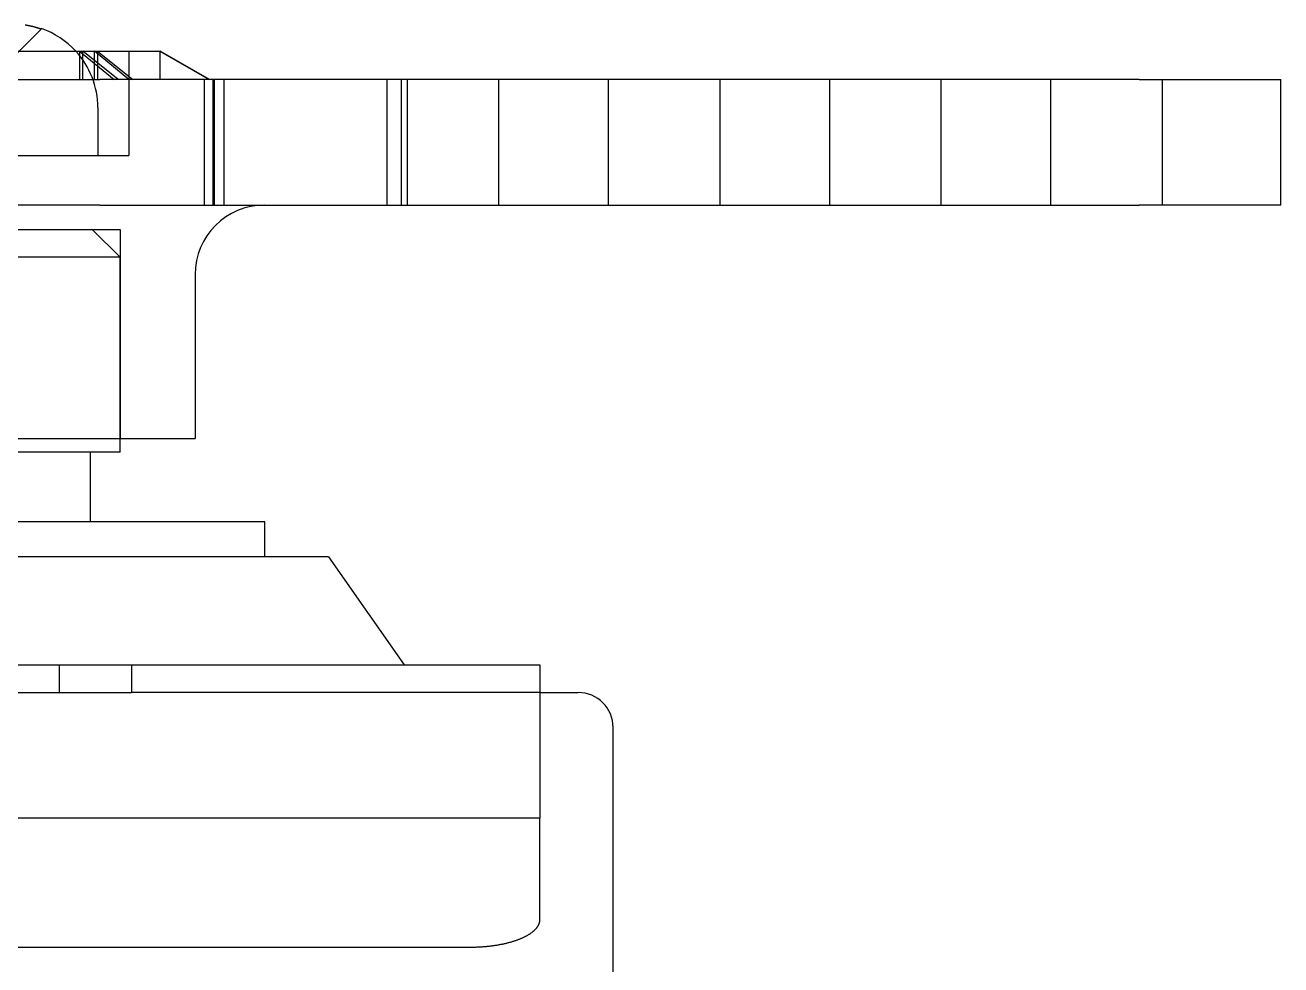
# Model space of a CAD drawing. Extents: x 3.27 to 9.48, y 3.29 to 7.63.
# Drawn here: x 7.295 to 8.005, y 4.61 to 5.141 of the extents above; entities that cross this region are included whole.
import ezdxf

# ---------------------------------------------------------------- set-up
doc = ezdxf.new("R2010")
doc.units = 0
doc.layers.add('HIDDEN_EDGES_ANSI_', color=7, linetype='CONTINUOUS')
doc.layers.add('VISIBLE_EDGES_ANSI_', color=7, linetype='CONTINUOUS')

msp = doc.modelspace()

# ---------------------------------------------------------------- linework, layer by layer
at = {"layer": 'HIDDEN_EDGES_ANSI_'}
for p, q in [((7.24648, 5.08103), (7.30414, 5.13869)), ((7.32584, 5.1263), (7.32584, 5.11016)), ((7.32584, 5.1263), (7.3454, 5.11016)), ((7.35384, 5.11016), (7.33427, 5.1263)), ((7.33427, 5.11016), (7.33427, 5.1263)), ((7.33613, 5.1263), (7.33613, 5.11016)), ((7.35376, 5.1263), (7.35376, 5.06725)), ((7.37129, 5.1263), (7.37129, 5.11016)), ((7.37129, 5.1263), (7.39923, 5.11016)), ((7.37148, 5.12626), (7.37148, 5.12623)), ((7.39658, 5.0393), (7.39658, 5.11016)), ((7.40147, 5.0393), (7.40147, 5.11016)), ((7.40216, 5.0393), (7.40216, 5.11016)), ((7.49981, 5.0393), (7.49981, 5.11016)), ((7.50783, 5.0393), (7.50783, 5.11016)), ((7.5628, 5.0393), (7.5628, 5.11016)), ((7.6248, 5.0393), (7.6248, 5.11016)), ((7.6878, 5.0393), (7.6878, 5.11016)), ((7.7498, 5.0393), (7.7498, 5.11016)), ((7.81279, 5.0393), (7.81279, 5.11016)), ((7.87479, 5.0393), (7.87479, 5.11016)), ((7.93778, 5.0393), (7.93778, 5.11016)), ((7.33624, 5.09434), (7.33624, 5.06725)), ((7.1136, 5.06725), (7.35376, 5.06725)), ((7.11853, 5.02552), (7.34884, 5.02552)), ((7.33309, 5.02552), (7.34884, 5.00977)), ((7.34884, 5.02552), (7.34884, 4.90741)), ((7.34884, 5.00977), (7.11853, 5.00977)), ((7.34884, 4.90741), (7.34884, 5.00977)), ((7.31439, 4.77945), (7.31439, 4.76371)), ((7.35524, 4.77945), (7.35524, 4.76371)), ((7.11213, 4.76371), (7.35524, 4.76371)), ((7.58605, 4.76371), (7.35524, 4.76371)), ((7.58605, 4.63543), (7.58605, 4.69277)), ((6.92069, 4.61985), (7.54668, 4.61985))]:
    msp.add_line(p, q, dxfattribs=at)
for points in [[(7.32584, 5.1263, 0), (7.32591, 5.1263, 0), (7.32598, 5.12629, 0), (7.32604, 5.12629, 0), (7.32611, 5.12629, 0), (7.32618, 5.12629, 0), (7.32625, 5.12629, 0), (7.32632, 5.12628, 0), (7.32639, 5.12628, 0), (7.32645, 5.12628, 0), (7.32652, 5.12628, 0), (7.32659, 5.12628, 0), (7.32666, 5.12627, 0), (7.32673, 5.12627, 0), (7.32679, 5.12627, 0), (7.32686, 5.12627, 0), (7.32693, 5.12627, 0), (7.327, 5.12626, 0), (7.32707, 5.12626, 0), (7.32713, 5.12626, 0), (7.3272, 5.12626, 0), (7.32727, 5.12626, 0), (7.32734, 5.12626, 0), (7.32741, 5.12626, 0), (7.32747, 5.12625, 0), (7.32754, 5.12625, 0), (7.32761, 5.12625, 0), (7.32768, 5.12625, 0), (7.32774, 5.12625, 0), (7.32781, 5.12625, 0), (7.32788, 5.12625, 0), (7.32795, 5.12624, 0), (7.32801, 5.12624, 0), (7.32808, 5.12624, 0), (7.32815, 5.12624, 0), (7.32821, 5.12624, 0), (7.32828, 5.12624, 0), (7.32835, 5.12624, 0), (7.32842, 5.12624, 0), (7.32848, 5.12624, 0), (7.32855, 5.12624, 0), (7.32862, 5.12623, 0), (7.32868, 5.12623, 0), (7.32875, 5.12623, 0), (7.32882, 5.12623, 0), (7.32888, 5.12623, 0), (7.32895, 5.12623, 0), (7.32902, 5.12623, 0), (7.32908, 5.12623, 0), (7.32915, 5.12623, 0), (7.32922, 5.12623, 0), (7.32928, 5.12623, 0), (7.32935, 5.12623, 0), (7.32942, 5.12623, 0), (7.32948, 5.12623, 0), (7.32955, 5.12623, 0), (7.32962, 5.12623, 0), (7.32968, 5.12623, 0), (7.32975, 5.12623, 0), (7.32981, 5.12623, 0), (7.32988, 5.12623, 0), (7.32995, 5.12623, 0), (7.33001, 5.12623, 0), (7.33008, 5.12623, 0), (7.33014, 5.12623, 0), (7.33021, 5.12623, 0), (7.33028, 5.12623, 0), (7.33034, 5.12623, 0), (7.33041, 5.12623, 0), (7.33047, 5.12623, 0), (7.33054, 5.12623, 0), (7.3306, 5.12623, 0), (7.33067, 5.12623, 0), (7.33074, 5.12623, 0), (7.3308, 5.12623, 0), (7.33087, 5.12623, 0), (7.33093, 5.12623, 0), (7.331, 5.12623, 0), (7.33106, 5.12623, 0), (7.33113, 5.12623, 0), (7.33119, 5.12623, 0), (7.33126, 5.12623, 0), (7.33132, 5.12623, 0), (7.33139, 5.12623, 0), (7.33145, 5.12623, 0), (7.33152, 5.12623, 0), (7.33158, 5.12623, 0), (7.33165, 5.12623, 0), (7.33171, 5.12624, 0), (7.33178, 5.12624, 0), (7.33184, 5.12624, 0), (7.33191, 5.12624, 0), (7.33197, 5.12624, 0), (7.33204, 5.12624, 0), (7.3321, 5.12624, 0), (7.33217, 5.12624, 0), (7.33223, 5.12624, 0), (7.3323, 5.12624, 0), (7.33236, 5.12625, 0), (7.33242, 5.12625, 0), (7.33249, 5.12625, 0), (7.33255, 5.12625, 0), (7.33262, 5.12625, 0), (7.33268, 5.12625, 0), (7.33275, 5.12625, 0), (7.33281, 5.12626, 0), (7.33287, 5.12626, 0), (7.33294, 5.12626, 0), (7.333, 5.12626, 0), (7.33307, 5.12626, 0), (7.33313, 5.12626, 0), (7.33319, 5.12626, 0), (7.33326, 5.12627, 0), (7.33332, 5.12627, 0), (7.33339, 5.12627, 0), (7.33345, 5.12627, 0), (7.33351, 5.12627, 0), (7.33358, 5.12628, 0), (7.33364, 5.12628, 0), (7.3337, 5.12628, 0), (7.33377, 5.12628, 0), (7.33383, 5.12628, 0), (7.33389, 5.12629, 0), (7.33396, 5.12629, 0), (7.33402, 5.12629, 0), (7.33408, 5.12629, 0), (7.33415, 5.12629, 0), (7.33421, 5.1263, 0), (7.33427, 5.1263, 0)], [(7.37129, 5.1263, 0), (7.37129, 5.1263, 0), (7.3713, 5.12629, 0), (7.3713, 5.12629, 0), (7.37131, 5.12629, 0), (7.37131, 5.12629, 0), (7.37131, 5.12629, 0), (7.37132, 5.12628, 0), (7.37132, 5.12628, 0), (7.37133, 5.12628, 0), (7.37133, 5.12628, 0), (7.37134, 5.12628, 0), (7.37134, 5.12627, 0), (7.37134, 5.12627, 0), (7.37135, 5.12627, 0), (7.37135, 5.12627, 0), (7.37136, 5.12627, 0), (7.37136, 5.12626, 0), (7.37136, 5.12626, 0), (7.37137, 5.12626, 0), (7.37137, 5.12626, 0), (7.37137, 5.12626, 0), (7.37138, 5.12626, 0), (7.37138, 5.12626, 0), (7.37139, 5.12625, 0), (7.37139, 5.12625, 0), (7.37139, 5.12625, 0), (7.3714, 5.12625, 0), (7.3714, 5.12625, 0), (7.3714, 5.12625, 0), (7.3714, 5.12625, 0), (7.37141, 5.12624, 0), (7.37141, 5.12624, 0), (7.37141, 5.12624, 0), (7.37142, 5.12624, 0), (7.37142, 5.12624, 0), (7.37142, 5.12624, 0), (7.37142, 5.12624, 0), (7.37143, 5.12624, 0), (7.37143, 5.12624, 0), (7.37143, 5.12624, 0), (7.37143, 5.12623, 0), (7.37144, 5.12623, 0), (7.37144, 5.12623, 0), (7.37144, 5.12623, 0), (7.37144, 5.12623, 0), (7.37144, 5.12623, 0), (7.37145, 5.12623, 0), (7.37145, 5.12623, 0), (7.37145, 5.12623, 0), (7.37145, 5.12623, 0), (7.37145, 5.12623, 0), (7.37146, 5.12623, 0), (7.37146, 5.12623, 0), (7.37146, 5.12623, 0), (7.37146, 5.12623, 0), (7.37146, 5.12623, 0), (7.37146, 5.12623, 0), (7.37146, 5.12623, 0), (7.37147, 5.12623, 0), (7.37147, 5.12623, 0), (7.37147, 5.12623, 0), (7.37147, 5.12623, 0), (7.37147, 5.12623, 0), (7.37147, 5.12623, 0), (7.37147, 5.12623, 0), (7.37147, 5.12623, 0), (7.37147, 5.12623, 0), (7.37147, 5.12623, 0), (7.37148, 5.12623, 0), (7.37148, 5.12623, 0), (7.37148, 5.12623, 0), (7.37148, 5.12623, 0), (7.37148, 5.12623, 0), (7.37148, 5.12623, 0), (7.37148, 5.12623, 0), (7.37148, 5.12623, 0), (7.37148, 5.12623, 0), (7.37148, 5.12623, 0), (7.37148, 5.12623, 0), (7.37148, 5.12623, 0), (7.37148, 5.12623, 0), (7.37148, 5.12623, 0), (7.37148, 5.12623, 0), (7.37148, 5.12623, 0), (7.37148, 5.12623, 0), (7.37148, 5.12623, 0), (7.37148, 5.12623, 0), (7.37148, 5.12624, 0), (7.37148, 5.12624, 0), (7.37147, 5.12624, 0), (7.37147, 5.12624, 0), (7.37147, 5.12624, 0), (7.37147, 5.12624, 0), (7.37147, 5.12624, 0), (7.37147, 5.12624, 0), (7.37147, 5.12624, 0), (7.37147, 5.12624, 0), (7.37147, 5.12625, 0), (7.37147, 5.12625, 0), (7.37146, 5.12625, 0), (7.37146, 5.12625, 0), (7.37146, 5.12625, 0), (7.37146, 5.12625, 0), (7.37146, 5.12625, 0), (7.37146, 5.12626, 0), (7.37146, 5.12626, 0), (7.37145, 5.12626, 0), (7.37145, 5.12626, 0), (7.37145, 5.12626, 0), (7.37145, 5.12626, 0), (7.37145, 5.12626, 0), (7.37144, 5.12627, 0), (7.37144, 5.12627, 0), (7.37144, 5.12627, 0), (7.37144, 5.12627, 0), (7.37144, 5.12627, 0), (7.37143, 5.12628, 0), (7.37143, 5.12628, 0), (7.37143, 5.12628, 0), (7.37143, 5.12628, 0), (7.37142, 5.12628, 0), (7.37142, 5.12629, 0), (7.37142, 5.12629, 0), (7.37142, 5.12629, 0), (7.37141, 5.12629, 0), (7.37141, 5.12629, 0), (7.37141, 5.1263, 0), (7.3714, 5.1263, 0)], [(7.54668, 4.61985, 0), (7.54716, 4.61985, 0), (7.54764, 4.61985, 0), (7.54812, 4.61986, 0), (7.54861, 4.61987, 0), (7.54909, 4.61988, 0), (7.54957, 4.61989, 0), (7.55005, 4.61991, 0), (7.55053, 4.61992, 0), (7.55101, 4.61994, 0), (7.55149, 4.61997, 0), (7.55197, 4.61999, 0), (7.55245, 4.62002, 0), (7.55293, 4.62005, 0), (7.55341, 4.62008, 0), (7.55388, 4.62011, 0), (7.55436, 4.62015, 0), (7.55483, 4.62019, 0), (7.5553, 4.62023, 0), (7.55577, 4.62027, 0), (7.55624, 4.62032, 0), (7.55671, 4.62036, 0), (7.55718, 4.62041, 0), (7.55764, 4.62046, 0), (7.5581, 4.62052, 0), (7.55857, 4.62058, 0), (7.55902, 4.62063, 0), (7.55948, 4.6207, 0), (7.55994, 4.62076, 0), (7.56039, 4.62082, 0), (7.56084, 4.62089, 0), (7.56129, 4.62096, 0), (7.56174, 4.62103, 0), (7.56219, 4.62111, 0), (7.56263, 4.62118, 0), (7.56307, 4.62126, 0), (7.56351, 4.62134, 0), (7.56394, 4.62143, 0), (7.56438, 4.62151, 0), (7.56481, 4.6216, 0), (7.56523, 4.62169, 0), (7.56566, 4.62178, 0), (7.56608, 4.62187, 0), (7.5665, 4.62197, 0), (7.56692, 4.62206, 0), (7.56733, 4.62216, 0), (7.56774, 4.62227, 0), (7.56814, 4.62237, 0), (7.56855, 4.62247, 0), (7.56895, 4.62258, 0), (7.56934, 4.62269, 0), (7.56974, 4.6228, 0), (7.57013, 4.62291, 0), (7.57051, 4.62303, 0), (7.5709, 4.62315, 0), (7.57128, 4.62326, 0), (7.57165, 4.62338, 0), (7.57202, 4.62351, 0), (7.57239, 4.62363, 0), (7.57275, 4.62376, 0), (7.57311, 4.62388, 0), (7.57347, 4.62401, 0), (7.57382, 4.62414, 0), (7.57417, 4.62428, 0), (7.57451, 4.62441, 0), (7.57485, 4.62455, 0), (7.57519, 4.62469, 0), (7.57552, 4.62482, 0), (7.57585, 4.62497, 0), (7.57617, 4.62511, 0), (7.57649, 4.62525, 0), (7.5768, 4.6254, 0), (7.57711, 4.62554, 0), (7.57741, 4.62569, 0), (7.57771, 4.62584, 0), (7.57801, 4.62599, 0), (7.5783, 4.62615, 0), (7.57858, 4.6263, 0), (7.57886, 4.62646, 0), (7.57914, 4.62661, 0), (7.57941, 4.62677, 0), (7.57968, 4.62693, 0), (7.57994, 4.62709, 0), (7.58019, 4.62725, 0), (7.58044, 4.62742, 0), (7.58069, 4.62758, 0), (7.58093, 4.62775, 0), (7.58117, 4.62792, 0), (7.5814, 4.62808, 0), (7.58162, 4.62825, 0), (7.58184, 4.62842, 0), (7.58206, 4.62859, 0), (7.58227, 4.62877, 0), (7.58247, 4.62894, 0), (7.58267, 4.62911, 0), (7.58286, 4.62929, 0), (7.58305, 4.62947, 0), (7.58323, 4.62964, 0), (7.58341, 4.62982, 0), (7.58358, 4.63, 0), (7.58374, 4.63018, 0), (7.5839, 4.63036, 0), (7.58406, 4.63054, 0), (7.58421, 4.63072, 0), (7.58435, 4.63091, 0), (7.58449, 4.63109, 0), (7.58462, 4.63127, 0), (7.58475, 4.63146, 0), (7.58487, 4.63164, 0), (7.58498, 4.63183, 0), (7.58509, 4.63201, 0), (7.58519, 4.6322, 0), (7.58529, 4.63239, 0), (7.58538, 4.63258, 0), (7.58547, 4.63276, 0), (7.58555, 4.63295, 0), (7.58562, 4.63314, 0), (7.58569, 4.63333, 0), (7.58575, 4.63352, 0), (7.58581, 4.63371, 0), (7.58586, 4.6339, 0), (7.5859, 4.63409, 0), (7.58594, 4.63428, 0), (7.58597, 4.63447, 0), (7.586, 4.63466, 0), (7.58602, 4.63485, 0), (7.58603, 4.63505, 0), (7.58604, 4.63524, 0), (7.58605, 4.63543, 0)]]:
    msp.add_polyline3d(points, dxfattribs=at)
msp.add_arc((7.289, 5.09434), 0.04724, 0, 42.57581, dxfattribs=at)
at = {"layer": 'VISIBLE_EDGES_ANSI_'}
for p, q in [((7.30444, 5.13899), (7.30414, 5.13869)), ((7.09589, 5.1263), (7.37148, 5.1263)), ((7.34782, 5.11016), (7.32786, 5.1263)), ((7.32786, 5.11016), (7.32786, 5.1263)), ((7.33613, 5.1263), (7.35609, 5.11016)), ((7.39935, 5.11016), (7.3714, 5.1263)), ((7.3714, 5.11016), (7.3714, 5.1263)), ((7.37148, 5.1263), (7.37148, 5.12626)), ((7.14368, 5.11016), (7.33742, 5.11016)), ((7.40765, 5.11016), (7.33742, 5.11016)), ((7.51124, 5.11016), (7.40765, 5.11016)), ((7.40765, 5.0393), (7.40765, 5.11016)), ((7.92464, 5.11016), (7.51124, 5.11016)), ((7.51124, 5.0393), (7.51124, 5.11016)), ((7.92464, 5.11016), (8.00471, 5.11016)), ((8.00471, 5.0393), (8.00471, 5.11016)), ((7.33742, 5.0393), (7.14368, 5.0393)), ((7.33742, 5.0393), (7.40765, 5.0393)), ((7.40765, 5.0393), (7.51124, 5.0393)), ((7.51124, 5.0393), (7.92464, 5.0393)), ((8.00471, 5.0393), (7.92464, 5.0393)), ((7.39116, 4.99993), (7.39116, 4.90741)), ((7.0762, 4.90741), (7.39116, 4.90741)), ((7.34884, 4.89953), (7.34884, 4.90741)), ((7.34884, 4.89953), (7.11853, 4.89953)), ((7.33211, 4.86016), (7.33211, 4.89953)), ((7.43053, 4.86016), (7.03683, 4.86016)), ((7.43053, 4.84048), (7.43053, 4.86016)), ((7.46654, 4.84048), (7.00082, 4.84048)), ((7.46654, 4.84048), (7.50927, 4.77945)), ((6.88132, 4.77945), (7.58605, 4.77945)), ((7.58605, 4.77945), (7.58605, 4.69277)), ((7.58605, 4.76371), (7.6077, 4.76371)), ((7.62738, 4.69244), (7.62738, 4.74402)), ((7.58605, 4.69277), (6.88132, 4.69277)), ((7.62738, 4.2578), (7.62738, 4.69244))]:
    msp.add_line(p, q, dxfattribs=at)
for points in [[(7.30414, 5.13869, 0), (7.30407, 5.13871, 0), (7.304, 5.13874, 0), (7.30394, 5.13876, 0), (7.30387, 5.13878, 0), (7.3038, 5.13881, 0), (7.30374, 5.13883, 0), (7.30367, 5.13885, 0), (7.3036, 5.13888, 0), (7.30354, 5.1389, 0), (7.30347, 5.13892, 0), (7.3034, 5.13895, 0), (7.30334, 5.13897, 0), (7.30327, 5.13899, 0), (7.3032, 5.13901, 0), (7.30313, 5.13904, 0), (7.30306, 5.13906, 0), (7.303, 5.13908, 0), (7.30293, 5.13911, 0), (7.30286, 5.13913, 0), (7.30279, 5.13915, 0), (7.30272, 5.13917, 0), (7.30266, 5.13919, 0), (7.30259, 5.13922, 0), (7.30252, 5.13924, 0), (7.30245, 5.13926, 0), (7.30238, 5.13928, 0), (7.30231, 5.1393, 0), (7.30224, 5.13933, 0), (7.30218, 5.13935, 0), (7.30211, 5.13937, 0), (7.30204, 5.13939, 0), (7.30197, 5.13941, 0), (7.3019, 5.13943, 0), (7.30183, 5.13945, 0), (7.30176, 5.13948, 0), (7.30169, 5.1395, 0), (7.30162, 5.13952, 0), (7.30155, 5.13954, 0), (7.30148, 5.13956, 0), (7.30141, 5.13958, 0), (7.30134, 5.1396, 0), (7.30127, 5.13962, 0), (7.3012, 5.13964, 0), (7.30113, 5.13966, 0), (7.30106, 5.13968, 0), (7.30099, 5.1397, 0), (7.30092, 5.13972, 0), (7.30085, 5.13974, 0), (7.30078, 5.13976, 0), (7.30071, 5.13978, 0), (7.30064, 5.1398, 0), (7.30057, 5.13982, 0), (7.3005, 5.13984, 0), (7.30043, 5.13986, 0), (7.30036, 5.13988, 0), (7.30029, 5.1399, 0), (7.30022, 5.13992, 0), (7.30015, 5.13993, 0), (7.30008, 5.13995, 0), (7.3, 5.13997, 0), (7.29993, 5.13999, 0), (7.29986, 5.14001, 0), (7.29979, 5.14003, 0), (7.29972, 5.14005, 0), (7.29965, 5.14006, 0), (7.29958, 5.14008, 0), (7.29951, 5.1401, 0), (7.29943, 5.14012, 0), (7.29936, 5.14014, 0), (7.29929, 5.14015, 0), (7.29922, 5.14017, 0), (7.29915, 5.14019, 0), (7.29908, 5.14021, 0), (7.299, 5.14022, 0), (7.29893, 5.14024, 0), (7.29886, 5.14026, 0), (7.29879, 5.14028, 0), (7.29872, 5.14029, 0), (7.29864, 5.14031, 0), (7.29857, 5.14033, 0), (7.2985, 5.14034, 0), (7.29843, 5.14036, 0), (7.29836, 5.14038, 0), (7.29828, 5.14039, 0), (7.29821, 5.14041, 0), (7.29814, 5.14042, 0), (7.29807, 5.14044, 0), (7.29799, 5.14046, 0), (7.29792, 5.14047, 0), (7.29785, 5.14049, 0), (7.29778, 5.1405, 0), (7.29771, 5.14052, 0), (7.29763, 5.14053, 0), (7.29756, 5.14055, 0), (7.29749, 5.14056, 0), (7.29742, 5.14058, 0), (7.29734, 5.14059, 0), (7.29727, 5.14061, 0), (7.2972, 5.14062, 0), (7.29712, 5.14064, 0), (7.29705, 5.14065, 0), (7.29698, 5.14067, 0), (7.29691, 5.14068, 0), (7.29683, 5.1407, 0), (7.29676, 5.14071, 0), (7.29669, 5.14072, 0), (7.29662, 5.14074, 0), (7.29654, 5.14075, 0), (7.29647, 5.14076, 0), (7.2964, 5.14078, 0), (7.29632, 5.14079, 0), (7.29625, 5.1408, 0), (7.29618, 5.14082, 0), (7.29611, 5.14083, 0), (7.29603, 5.14084, 0), (7.29596, 5.14086, 0), (7.29589, 5.14087, 0), (7.29581, 5.14088, 0), (7.29574, 5.14089, 0), (7.29567, 5.14091, 0), (7.29559, 5.14092, 0), (7.29552, 5.14093, 0), (7.29545, 5.14094, 0), (7.29538, 5.14096, 0), (7.2953, 5.14097, 0), (7.29523, 5.14098, 0), (7.29516, 5.14099, 0)], [(7.32786, 5.1263, 0), (7.32793, 5.1263, 0), (7.32799, 5.12629, 0), (7.32806, 5.12629, 0), (7.32813, 5.12629, 0), (7.3282, 5.12629, 0), (7.32826, 5.12629, 0), (7.32833, 5.12628, 0), (7.3284, 5.12628, 0), (7.32846, 5.12628, 0), (7.32853, 5.12628, 0), (7.3286, 5.12628, 0), (7.32867, 5.12627, 0), (7.32873, 5.12627, 0), (7.3288, 5.12627, 0), (7.32887, 5.12627, 0), (7.32893, 5.12627, 0), (7.329, 5.12626, 0), (7.32907, 5.12626, 0), (7.32913, 5.12626, 0), (7.3292, 5.12626, 0), (7.32927, 5.12626, 0), (7.32933, 5.12626, 0), (7.3294, 5.12626, 0), (7.32946, 5.12625, 0), (7.32953, 5.12625, 0), (7.3296, 5.12625, 0), (7.32966, 5.12625, 0), (7.32973, 5.12625, 0), (7.3298, 5.12625, 0), (7.32986, 5.12625, 0), (7.32993, 5.12624, 0), (7.32999, 5.12624, 0), (7.33006, 5.12624, 0), (7.33013, 5.12624, 0), (7.33019, 5.12624, 0), (7.33026, 5.12624, 0), (7.33032, 5.12624, 0), (7.33039, 5.12624, 0), (7.33046, 5.12624, 0), (7.33052, 5.12624, 0), (7.33059, 5.12623, 0), (7.33065, 5.12623, 0), (7.33072, 5.12623, 0), (7.33078, 5.12623, 0), (7.33085, 5.12623, 0), (7.33091, 5.12623, 0), (7.33098, 5.12623, 0), (7.33104, 5.12623, 0), (7.33111, 5.12623, 0), (7.33118, 5.12623, 0), (7.33124, 5.12623, 0), (7.33131, 5.12623, 0), (7.33137, 5.12623, 0), (7.33144, 5.12623, 0), (7.3315, 5.12623, 0), (7.33157, 5.12623, 0), (7.33163, 5.12623, 0), (7.3317, 5.12623, 0), (7.33176, 5.12623, 0), (7.33183, 5.12623, 0), (7.33189, 5.12623, 0), (7.33195, 5.12623, 0), (7.33202, 5.12623, 0), (7.33208, 5.12623, 0), (7.33215, 5.12623, 0), (7.33221, 5.12623, 0), (7.33228, 5.12623, 0), (7.33234, 5.12623, 0), (7.33241, 5.12623, 0), (7.33247, 5.12623, 0), (7.33254, 5.12623, 0), (7.3326, 5.12623, 0), (7.33266, 5.12623, 0), (7.33273, 5.12623, 0), (7.33279, 5.12623, 0), (7.33286, 5.12623, 0), (7.33292, 5.12623, 0), (7.33298, 5.12623, 0), (7.33305, 5.12623, 0), (7.33311, 5.12623, 0), (7.33318, 5.12623, 0), (7.33324, 5.12623, 0), (7.3333, 5.12623, 0), (7.33337, 5.12623, 0), (7.33343, 5.12623, 0), (7.33349, 5.12623, 0), (7.33356, 5.12623, 0), (7.33362, 5.12624, 0), (7.33369, 5.12624, 0), (7.33375, 5.12624, 0), (7.33381, 5.12624, 0), (7.33388, 5.12624, 0), (7.33394, 5.12624, 0), (7.334, 5.12624, 0), (7.33407, 5.12624, 0), (7.33413, 5.12624, 0), (7.33419, 5.12624, 0), (7.33426, 5.12625, 0), (7.33432, 5.12625, 0), (7.33438, 5.12625, 0), (7.33444, 5.12625, 0), (7.33451, 5.12625, 0), (7.33457, 5.12625, 0), (7.33463, 5.12625, 0), (7.3347, 5.12626, 0), (7.33476, 5.12626, 0), (7.33482, 5.12626, 0), (7.33488, 5.12626, 0), (7.33495, 5.12626, 0), (7.33501, 5.12626, 0), (7.33507, 5.12626, 0), (7.33513, 5.12627, 0), (7.3352, 5.12627, 0), (7.33526, 5.12627, 0), (7.33532, 5.12627, 0), (7.33538, 5.12627, 0), (7.33545, 5.12628, 0), (7.33551, 5.12628, 0), (7.33557, 5.12628, 0), (7.33563, 5.12628, 0), (7.33569, 5.12628, 0), (7.33576, 5.12629, 0), (7.33582, 5.12629, 0), (7.33588, 5.12629, 0), (7.33594, 5.12629, 0), (7.336, 5.12629, 0), (7.33607, 5.1263, 0), (7.33613, 5.1263, 0)]]:
    msp.add_polyline3d(points, dxfattribs=at)
for centre, radius, start, end in [((7.289, 5.09434), 0.04724, 42.57581, 70.92256), ((7.43053, 4.99993), 0.03937, 90, 180), ((7.6077, 4.74402), 0.01969, 0, 90)]:
    msp.add_arc(centre, radius, start, end, dxfattribs=at)

doc.saveas('drawing.dxf')
